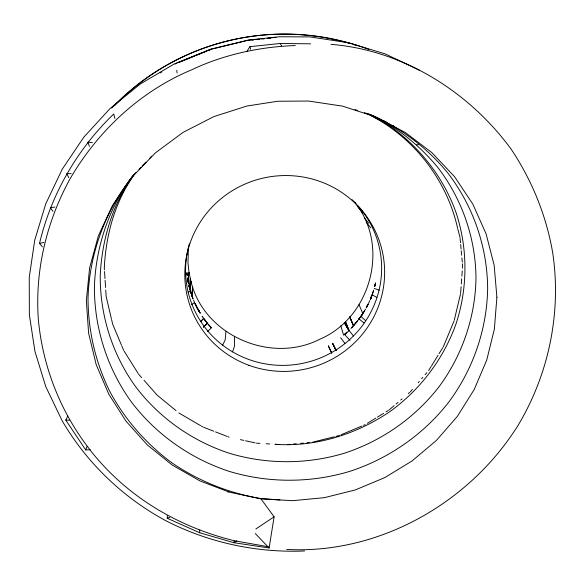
<?xml version="1.0" encoding="UTF-8"?>
<svg xmlns="http://www.w3.org/2000/svg" width="585" height="585" viewBox="0 0 585 585"><rect width="100%" height="100%" fill="white"/><g stroke="black" fill="none" stroke-linecap="round" stroke-linejoin="round"><path stroke-width="0.88" d="M132.788 175.968C105.366 210.52 89.498 253.488 88.035 297.589C87.984 330.108 95.384 362.195 109.761 391.372C125 419.701 146.418 444.19 172.378 463.159C198.937 481.192 229.071 493.192 260.713 498.522L274.109 516.811L269.107 547.977L233.92 542.719L199.756 532.781L167.237 518.281L167.339 515.582M187.2 275.601L186.959 272.815L187.149 275.25M355.066 202.71C390.239 246.292 370.722 317.852 319.534 339.358C270.672 364.25 203.894 335.41 190.966 281.443L189.876 289.356L190.966 281.443L189.05 272.654L187.99 263.155L188.348 248.808M190.966 281.443L189.686 288.646L188.955 285.692M187.69 278.943L188.597 283.93L187.851 280.23M188.787 285.019L189.686 288.646M460.658 292.778L461.097 286.694M461.287 284.054L461.667 278.774M461.858 276.135L462.238 270.855M462.421 268.215L462.457 263.864M340.755 325.757L343.636 335.234M349.018 330.371L344.316 322.547L348.806 330.605L348.09 331.337L349.018 330.371L345.384 321.472L349.018 330.349L353.45 335.973M359.007 319.022L358.737 319.395L360.835 316.522L358.539 319.644L359.036 318.979L363.972 322.957M365.654 320.66L360.901 316.412L362.817 313.516L359.022 304.668M373.391 291.111L373.669 290.255L372.433 293.926L373.581 290.533M374.992 285.553L375.519 283.125L374.992 285.553L375.38 283.754M225.964 331.344L225.181 339.973L222.475 345.479M190.279 278.584L189.182 286.584M187.843 280.01L189.05 272.566L187.814 280.01L188.121 281.568M234.227 540.971L233.92 542.719L236.94 540.847M375.212 284.5L375.519 283.125M454.289 320.075L460.592 293.641M42.412 246.87L39.524 243.404C51.173 194.161 77.286 149.043 113.724 113.995L114.865 118.404M372.433 293.926L372.703 293.1M232.567 351.87L234.57 345.918L234.461 336.653M370.802 298.204L372.104 294.869L370.378 299.249L372.104 294.869L370.663 298.54L371.599 296.127M90.265 449.682L85.717 449.938L87.019 446.538M371 297.714L370.663 298.54L370.912 297.948M443.313 346.803L454.084 320.938M369.786 300.544L368.645 303.103M366.173 307.966L368.243 303.981L366.619 307.074M366.875 306.533L366.407 307.498L367.168 305.955L366.407 307.498M85.717 449.938L65.776 420.103L67.794 416.052M367.351 305.641L368.243 303.981M364.499 310.759L363.556 312.419L365.493 309.136M351.775 327.644L357.238 321.282L351.775 327.644L352.419 326.898M360.901 316.412L362.173 314.518L361.384 315.681M361.033 316.207C367.014 307.169 358.093 320.697 362.81 313.538M428.608 370.619L431.094 366.598M431.562 365.837L438.143 355.175M439.086 353.654L442.845 347.563M246.994 51.275L249.941 46.668L280.259 43.465L310.613 43.831M134.141 174.308C109.329 206.11 96.02 245.81 94.426 285.963C94.053 327.308 107.048 368.177 131.223 401.727C155.917 434.355 190.505 458.728 229.379 471.422C268.544 483.225 310.745 483.13 349.888 471.327C388.711 458.647 423.372 434.604 448.541 402.414C472.987 369.618 486.917 329.596 487.649 288.668C487.393 246.907 473.155 205.935 447.708 172.853C427.123 147.72 400.798 127.983 371.109 114.857M133.987 174.805C112.459 203.712 101.973 239.631 100.247 275.367C99.859 314.964 112.247 354.122 135.332 386.297C158.923 417.595 192.004 441.01 229.225 453.221C266.702 464.563 307.103 464.49 344.572 453.148C381.727 440.973 414.86 417.873 438.867 386.985C462.187 355.505 475.4 317.114 475.985 277.912C475.627 237.934 461.931 198.739 437.536 167.083C418.838 144.722 395.818 126.016 369.069 114.17M132.861 176.626C114.455 203.346 105.826 235.821 104.305 267.996L104.415 269.758M358.737 319.395L359.929 317.75M357.91 320.5L357.311 321.202L357.808 320.617M355.475 323.476L357.113 321.45M410.363 391.833L412.447 389.42M418.18 382.751L419.335 381.398M421.653 378.707L422.816 377.354M425.134 374.663L426.867 372.638M350.978 328.456L351.556 327.892M203.69 318.372L200.604 321.633L203.69 318.372L202.666 316.953M134.565 173.906L135.837 172.597M138.996 169.306L140.897 167.339M142.162 166.023L145.957 162.082M149.753 158.14L151.654 156.166M354.839 324.251L353.486 325.699L349.742 316.924L353.486 325.721L349.742 316.924M346.298 332.909L344.528 334.481L350.013 340.316M203.565 326.993L207.397 323.242L203.565 326.986L207.397 323.242L204.165 326.32M207.456 331.556L211.404 327.878M348.894 330.496L344.316 322.547M345.245 333.859L347.322 332.002L344.96 334.101M344.528 334.481L345.106 333.976M389.054 409.975L394.129 405.661M396.074 404.001L398.019 402.348M400.732 400.038L402.107 398.868M408.301 393.595L409.675 392.418M191.712 304.624L194.586 302.452M255.857 528.964L274.109 516.811M188.121 292.332L190.366 290.95L193.087 299.008L191.821 295.564L192.677 286.994L191.924 295.813L191.383 294.401M367.351 423.321L375.877 418.078M377.427 417.12L383.628 413.31M385.954 411.884L388.279 410.451M160.18 72.898L161.745 71.97M175.076 64.101L176.648 63.18M227.916 492.109L229.554 491.334M341.04 434.794L361.874 426.034M363.541 425.332L365.208 424.637M177.489 62.836L211.273 49.133M178.871 62.449L194.571 56.08M196.224 55.407L200.355 53.732M202.015 53.059L206.147 51.385M207.799 50.712L211.931 49.038L245.663 40.862M167.237 518.281L169.774 517.286M386.385 122.097L384.637 122.638L367.775 113.834M392.016 126.141L393.712 125.621M312.244 442.275L313.246 442.026M314.116 441.807L334.174 436.79M335.914 436.351L339.402 435.481M39.524 243.404L43.868 242.431M54.91 207.053L50.427 207.653L52.928 211.361M247.543 40.343L253.773 39.685M255.557 39.502L259.118 39.122M260.895 38.939L264.457 38.559M267.133 38.281L270.694 37.901M272.471 37.718L276.04 37.338M246.556 40.65L249.268 40.365M251.989 40.072L253.795 39.882M257.415 39.502L259.228 39.312M262.848 38.932L264.654 38.742M268.281 38.361L270.994 38.069M287.33 444.585L289.999 444.337M293.553 444.008L296.222 443.759M300.675 443.35L303.344 443.101M306.906 442.772L309.575 442.523M416.63 144.809L418.392 144.671M295.279 45.55C259.616 46.837 223.821 54.529 191.5 69.886C140.195 91.282 97.644 131.23 69.9 179.12C46.434 221.912 34.807 270.848 38.361 319.659C42.72 366.378 60.277 411.423 89.022 448.534L89.571 449.368C125.863 496.087 177.482 526.895 234.585 540.796L268.303 546.741M71.202 173.694L66.646 173.643L68.818 177.657M304.609 550.968C256.42 553.015 208.084 542.536 165.211 520.387C122.609 497.257 86.682 462.728 62.207 420.856L45.798 386.67L34.954 351.461L29.36 314.796L29.25 277.422L34.734 240.135L45.784 203.777L62.251 169.175L83.838 137.153L110.097 108.496L140.451 83.896L174.198 63.977L210.556 49.235L248.625 40.014L279.469 36.76L310.006 36.906L348.565 42.763L385.193 53.893L419.401 70.2M65.776 420.103L69.425 420.213M286.65 549.432C376.937 554.404 466.062 505.074 515.107 429.96L516.043 428.673C548.342 376.616 561.783 313.582 552.723 252.925C546.375 215.785 532.072 180.538 511.195 149.226C469.06 91.64 402.765 50.017 331 44.358M256.427 443.152L259.967 443.364M266.168 443.744L269.707 443.964M279.235 444.541L274.957 444.286C315.527 447.233 356.323 434.326 389.822 411.672C420.249 389.756 443.679 358.824 456.168 323.432C467.92 287.447 467.876 248.164 455.927 212.223C442.713 175.493 417.317 143.903 384.637 122.638L384.286 120.839M260.713 498.522L279.93 499.948M92.371 142.638L87.889 142.162L89.417 146.36M240.369 439.642L243.843 440.403M245.576 440.776L255.126 442.867M354.949 109.607L357.501 110.441M364.301 112.649L370.254 114.58M374.173 288.412L379.234 290.189M203.836 427.357L213.832 431.24M215.492 431.891L227.155 436.425M227.982 436.746L229.086 437.171M370.385 115.34C414.07 137.687 447.064 180.363 457.616 228.318M372.126 294.825L376.762 297.355M178.82 412.937L200.567 425.617M201.35 426.07L203.002 427.035M176.063 410.67L157.153 395.167L144.02 380.287M208.662 324.777L208.048 324.097L211.258 327.724L208.26 324.324M255.323 533.6L269.107 547.977M138.572 374.122L141.599 377.552M370.795 227.894L366.254 222.234M205.021 320.28L203.734 318.437L207.229 323.037L204.626 319.702M199.902 312.639L199.609 312.222L200.297 313.282L197.225 307.981L198.973 311.096M364.294 217.832L368.733 223.236M362.832 212.838L357.969 206.797L362.824 212.86M340.616 337.713L344.923 343.395M198.849 310.891L199.097 311.3L197.225 307.981L199.368 311.776L197.225 307.981M124.071 351.037L138.133 373.42M195.514 304.492L195.229 303.929L197.182 307.878L195.024 303.483L195.617 304.734M199.368 311.776L198.542 310.306M199.565 312.163L198.893 310.964L199.178 311.476M280.259 43.465L281.531 45.857M336.178 350.51L332.543 343.278L336.046 350.59M197.182 307.878L195.229 303.929L195.412 304.317M195.024 303.483L196.575 306.642M193.613 300.207L194.359 301.962M121.358 344.923L112.678 324.207L111.559 319.461M121.702 345.75L123.603 350.283M191.924 295.813L191.668 295.125M187.895 280.325L188.341 282.701L187.997 280.917M457.843 229.196L460.015 237.444M249.941 46.668L250.592 49.315M111.377 318.671L106.163 296.544L105.739 290.072M176.772 70.244L177.094 72.95M460.095 238.329L460.505 242.768M460.673 244.545L461.082 248.983M461.243 250.76L461.653 255.206M461.901 257.868L462.296 262.146M186.959 272.815L187.068 274.233M104.532 271.528L104.993 278.592M105.11 280.361L105.571 287.425M199.624 530.105L199.756 532.781M358.093 205.92A98.163 96.02 -14.6 0 1 304.492 362.949A98.163 96.02 -14.6 0 1 189.357 243.791M352.068 199.675A98.163 96.02 -14.6 0 1 355.76 203.375M111.706 108.093A234.402 229.342 -14.6 0 1 368.842 49.462M114.455 105.746A232.391 227.463 -14.6 0 1 349.954 43.531M353.355 44.548A232.391 227.463 -14.6 0 1 355.885 45.345M190.366 290.95L191.098 293.429L190.366 290.95M191.843 295.615L192.004 295.988L191.843 295.615M496.899 297.202L494.369 329.106L486.727 360.097L474.252 389.427L457.324 416.41L436.395 440.447L412.016 460.987L384.776 477.601L355.329 489.923L324.368 497.674L292.588 500.68L260.742 498.844L229.561 492.197L199.785 480.841L172.144 464.995L147.34 444.966L126.031 421.2L108.81 394.202L96.196 364.623L88.606 333.165L86.353 300.639L89.607 267.908L98.368 235.865L112.495 205.423L131.669 177.482L155.405 152.882L183.054 132.378L213.832 116.598L246.855 106.039L277.612 101.256L308.661 101.051L342.671 106.17L375.139 116.737L405.149 132.393L431.876 152.619L454.625 176.772L472.826 204.121L486.091 233.868L494.149 265.18L496.899 297.202M374.868 285.955L374.707 286.489L374.868 285.955M202.542 316.77L202.183 316.288L202.542 316.77M336.104 350.554L332.543 343.278L336.112 350.554M331.724 353.099L328.309 345.757L331.724 353.106M190.088 290.16L189.949 289.699L190.088 290.16M248.844 365.267A100.057 97.783 -14.6 0 0 383.416 257.144A100.057 97.783 -14.6 0 0 221.898 198.023A100.057 97.783 -14.6 0 0 248.844 365.267"/></g></svg>
